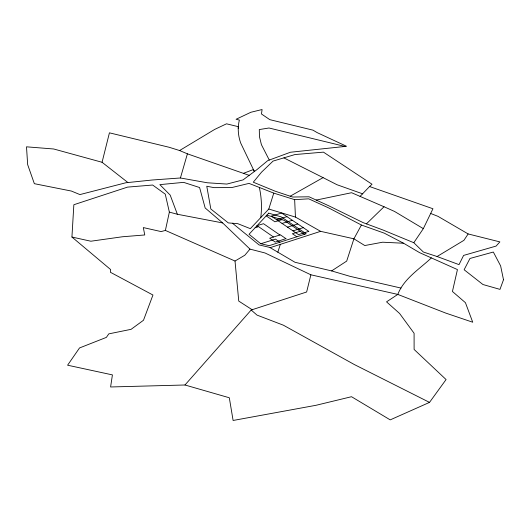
<?xml version="1.0" encoding="UTF-8"?>
<svg xmlns="http://www.w3.org/2000/svg" width="530" height="530" viewBox="0 0 530 530"><rect width="100%" height="100%" fill="white"/><g stroke="black" fill="none" stroke-linecap="round" stroke-linejoin="round"><path stroke-width="0.79" d="M243.422 173.356L253.506 169.481L254.354 171.521L240.726 143.12C238.096 135.766 237.4 127.684 239.388 120.078L236.082 119.276L250.889 112.261L262.085 109.531L261.469 113.99L269.81 119.661L312.991 130.155L317.205 132.646L346.547 146.287L290.42 152.243L267.756 160.623L256.825 169.699L243.058 179.895L226.873 184.062L207.323 182.777L180.419 177.981L152.209 180.008L125.842 182.764L79.911 194.583L71.384 191.052L34.351 183.685L27.659 164.618L26.5 146.823L53.709 148.99L102.071 162.279L127.849 182.492M238.228 128.591L238.321 126.677L226.515 123.808L214.723 129.399L179.59 150.533L169.163 147.274L109.432 132.831L102.071 162.279M71.934 237.036L73.849 204.732L127.551 187.11L152.66 185.03L165.261 194.159L169.361 212.119L165.386 230.424L161.1 231.583L143.312 227.575L144.756 234.962L122.443 236.764L90.868 241.223L71.934 237.036L110.651 269.571L110.399 272.268L152.951 295.031L143.484 320.259L131.082 329.329L108.802 333.867L106.371 337.385L79.52 347.952L67.595 365.203L112.42 374.895L110.598 386.973L184.977 384.992L229.311 397.765L233.107 420.469L316.012 405.291L351.516 396.712L390.212 419.873L429.519 402.389L446.075 379.553L414.109 349.455L414.089 333.264L399.587 313.462L386.542 301.842L397.792 294.415C403.9 278.561 419.502 269.101 431.367 257.911L457.443 269.578L452.434 291.48L465.433 302.69L472.727 322.22L445.803 313.111L397.792 294.415L310.878 274.805L265.033 252.982L249.981 249.107L222.646 222.925L205.17 207.985L199.591 187.527L183.619 182.366L159.855 184.632L170.183 195.093L177.371 214.259L222.646 222.925M260.76 217.578C262.085 207.555 261.522 197.312 259.336 187.454M310.878 274.805L306.638 291.99L251.18 310.03L184.977 384.992M180.419 177.981L187.401 153.826L179.59 150.533M268.79 209.032L273.765 193.119L249.014 183.393L231.696 187.58L213.994 187.64L206.766 186.229L210.834 208.999L228.304 222.911L237.751 223.66L250.352 228.662L268.79 209.032L295.448 217.075L320.643 231.332L353.908 238.811L364.779 245.542L382.62 242.21L403.595 243.244L419.575 252.638L431.367 257.911M277.839 252.187L280.33 244.363M369.582 186.534L372.014 184.235L323.452 152.143L294.965 154.555L273.056 161.087L261.542 172.157L253.28 182.201L275.024 191.138L292.679 197.034L309.05 196.796L328.719 205.766L363.216 222.666L383.071 230.04L413.804 242.714L423.324 228.649L432.95 208.754L369.582 186.534L360.069 196.385M403.595 243.244L384.303 233.167L361.414 225.025L353.908 238.811L346.693 261.098L331.614 270.916L294.985 262.27L270.128 247.656L320.643 231.332M437.084 256.52L459.013 264.629L463.611 255.414L496.126 246.072L499.863 241.892L468.149 233.942L463.916 240.328L437.084 256.52L423.364 252.035L413.804 242.714M249.981 249.107L244.84 255.215L235.022 261.032L165.386 230.424M366.349 223.912L384.038 206.753L394.492 211.424L423.324 228.649M290.208 196.199L323.081 177.63L336.994 184.725L362.719 193.867M260.846 243.727L275.434 239.103L279.926 242.217M300.185 231.252L292.381 233.723L296.86 236.777M292.991 230.875L303.273 227.642M287.505 227.145L297.8 223.958M282.059 223.441L292.368 220.294M255.115 227.754L257.885 226.919L256.672 226.078M281.92 219.672L274.898 221.792L266.199 215.849M276.653 219.764L286.975 216.664M316.244 200.075L351.582 192.715L384.038 206.753M273.765 193.119L294.647 199.651L308.692 198.829L328.66 207.906L361.414 225.025M401.025 288.075L350.058 276.349L331.614 270.916M270.419 247.563L259.071 244.926L232.498 223.243M345.03 146.452L268.988 127.995L259.296 129.565L259.448 136.641L261.423 144.69L269.28 160.053M169.361 212.119L177.371 214.259M266.875 215.127L284.047 220.314L304.651 234.273M187.401 153.826L249.153 175.351M430.526 213.398L438.052 216.379L468.149 233.942M283.947 157.927L323.081 177.63M429.519 402.389L354.298 364.527L283.384 325.195L257.01 315.105L251.18 310.03L252.128 309.719L238.752 301.086L235.022 261.032M279.906 234.995L263.523 223.706L257.09 225.634L273.493 237.009M294.647 199.651L295.448 217.075M503.5 279.747L499.982 289.38L482.943 284.517L464.128 269.75L469.964 258.468L493.337 252.035L500.625 265.901L503.5 279.747M268.73 213.139L249.054 234.26L260.634 243.681L269.18 245.668L306.201 233.776L281.311 216.942L268.73 213.139M285.935 238.659L275.229 242.077L269.677 238.215L280.39 234.843L285.935 238.659M308.778 231.352L298.509 234.638L271.287 216.107L281.622 213.053L308.778 231.352"/></g></svg>
